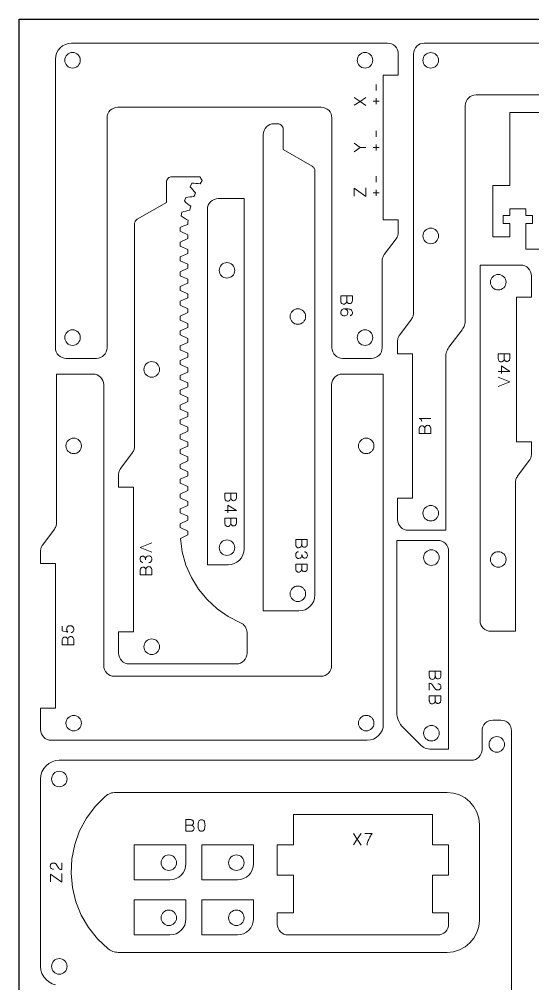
# Model space of a CAD drawing. Header units: centimetres. Extents: x 576.4 to 636.4, y 140.5 to 200.5.
# Drawn here: x 576.39 to 591.58, y 171.95 to 200.47 of the extents above; entities that cross this region are included whole.
import ezdxf

# ---------------------------------------------------------------- set-up
doc = ezdxf.new("R2010")
doc.units = ezdxf.units.CM
doc.layers.add('CORTE', color=1, linetype='Continuous')
doc.layers.add('MARCO', color=2, linetype='Continuous')

msp = doc.modelspace()

# ---------------------------------------------------------------- linework, layer by layer
at = {"layer": 'CORTE', "lineweight": 0}
for points in [[(577.464, 190.754), (577.464, 199.287), (577.473, 199.379), (577.5, 199.468), (577.544, 199.55), (577.603, 199.622), (577.675, 199.681), (577.757, 199.725), (577.846, 199.752), (577.939, 199.761), (587.287, 199.761), (587.349, 199.755), (587.409, 199.737), (587.463, 199.708), (587.511, 199.669), (587.55, 199.621), (587.579, 199.566), (587.598, 199.507), (587.604, 199.445), (587.604, 198.811), (587.161, 198.811), (587.161, 194.537), (587.604, 194.537), (587.604, 194.168), (587.603, 194.142), (587.6, 194.117), (587.595, 194.092), (587.588, 194.068), (587.578, 194.044), (587.568, 194.021), (587.555, 193.999), (587.54, 193.978), (587.192, 193.514), (587.178, 193.492), (587.165, 193.471), (587.154, 193.447), (587.145, 193.424), (587.138, 193.399), (587.133, 193.374), (587.13, 193.349), (587.129, 193.324), (587.129, 190.754), (587.123, 190.693), (587.105, 190.633), (587.076, 190.578), (587.036, 190.53), (586.988, 190.491), (586.933, 190.462), (586.874, 190.444), (586.812, 190.437), (585.959, 190.437), (585.897, 190.444), (585.838, 190.462), (585.783, 190.491), (585.735, 190.53), (585.696, 190.578), (585.667, 190.633), (585.649, 190.693), (585.643, 190.754), (585.641, 197.551), (585.635, 197.613), (585.617, 197.672), (585.587, 197.727), (585.548, 197.775), (585.5, 197.814), (585.446, 197.843), (585.386, 197.861), (585.324, 197.868), (579.309, 197.868), (579.248, 197.861), (579.188, 197.843), (579.134, 197.814), (579.086, 197.775), (579.046, 197.727), (579.017, 197.672), (578.999, 197.613), (578.993, 197.551), (578.993, 190.754), (578.987, 190.692), (578.969, 190.633), (578.94, 190.578), (578.9, 190.53), (578.852, 190.49), (578.797, 190.461), (578.738, 190.444), (578.676, 190.437), (577.78, 190.437), (577.719, 190.444), (577.659, 190.461), (577.604, 190.49), (577.556, 190.53), (577.517, 190.578), (577.488, 190.633), (577.47, 190.692)], [(586.644, 197.922), (586.474, 198.037), (586.304, 197.924), (586.474, 198.037), (586.304, 198.152), (586.474, 198.037), (586.646, 198.152), (586.474, 198.037)], [(587.045, 198.045), (586.956, 198.045), (586.956, 197.956), (586.956, 198.045), (586.867, 198.045), (586.956, 198.045), (586.956, 198.134), (586.956, 198.045)], [(585.141, 195.983), (585.141, 183.444), (585.132, 183.352), (585.105, 183.263), (585.061, 183.181), (585.002, 183.109), (584.93, 183.05), (584.848, 183.006), (584.759, 182.979), (584.666, 182.97), (583.612, 182.97), (583.612, 197.06), (583.618, 197.122), (583.636, 197.182), (583.665, 197.236), (583.705, 197.284), (583.753, 197.324), (583.808, 197.353), (583.867, 197.371), (583.928, 197.377), (584.041, 197.377), (584.072, 197.374), (584.102, 197.365), (584.129, 197.35), (584.153, 197.331), (584.172, 197.307), (584.187, 197.279), (584.196, 197.25), (584.199, 197.219), (584.199, 196.618), (585.062, 196.12), (585.079, 196.108), (585.094, 196.095), (585.108, 196.079), (585.12, 196.062), (585.129, 196.043), (585.136, 196.024), (585.14, 196.004)], [(586.646, 196.675), (586.481, 196.675), (586.304, 196.551), (586.481, 196.675), (586.304, 196.8), (586.481, 196.675)], [(587.045, 196.675), (586.956, 196.675), (586.956, 196.586), (586.956, 196.675), (586.867, 196.675), (586.956, 196.675), (586.956, 196.763), (586.956, 196.675)], [(586.304, 195.471), (586.646, 195.226), (586.646, 195.486), (586.646, 195.226), (586.304, 195.471), (586.304, 195.235)], [(587.045, 195.334), (586.956, 195.334), (586.956, 195.245), (586.956, 195.334), (586.867, 195.334), (586.956, 195.334), (586.956, 195.423), (586.956, 195.334)], [(583.045, 195.165), (583.045, 184.809), (583.036, 184.716), (583.009, 184.627), (582.965, 184.544), (582.906, 184.472), (582.834, 184.414), (582.752, 184.37), (582.663, 184.343), (582.57, 184.333), (581.959, 184.333), (581.959, 194.848), (581.966, 194.911), (581.983, 194.97), (582.012, 195.024), (582.052, 195.072), (582.1, 195.112), (582.155, 195.141), (582.214, 195.159), (582.276, 195.165)], [(590.025, 182.684), (590.025, 193.199), (591.229, 193.199), (591.29, 193.193), (591.35, 193.175), (591.404, 193.145), (591.452, 193.106), (591.491, 193.058), (591.521, 193.003), (591.539, 192.944), (591.545, 192.882), (591.545, 192.249), (591.102, 192.249), (591.102, 187.975), (591.545, 187.975), (591.545, 187.605), (591.544, 187.58), (591.541, 187.554), (591.536, 187.53), (591.529, 187.505), (591.519, 187.481), (591.509, 187.458), (591.496, 187.436), (591.481, 187.415), (591.134, 186.951), (591.119, 186.93), (591.106, 186.908), (591.095, 186.885), (591.086, 186.861), (591.079, 186.836), (591.074, 186.811), (591.071, 186.786), (591.07, 186.761), (591.07, 182.367), (590.342, 182.367), (590.28, 182.373), (590.221, 182.391), (590.166, 182.421), (590.118, 182.46), (590.079, 182.508), (590.05, 182.562), (590.031, 182.622)], [(586.248, 192.152), (586.248, 192.284), (585.905, 192.284), (585.905, 192.138), (585.905, 192.284), (586.248, 192.284)], [(586.082, 192.284), (586.082, 192.153)], [(590.907, 190.443), (590.907, 190.576), (590.565, 190.576), (590.565, 190.43), (590.565, 190.576), (590.907, 190.576)], [(587.163, 189.975), (587.163, 179.619), (587.155, 179.527), (587.127, 179.438), (587.084, 179.356), (587.024, 179.284), (586.952, 179.224), (586.87, 179.181), (586.781, 179.154), (586.689, 179.145), (577.34, 179.145), (577.278, 179.151), (577.219, 179.169), (577.164, 179.198), (577.116, 179.237), (577.077, 179.285), (577.048, 179.34), (577.03, 179.399), (577.024, 179.461), (577.024, 180.095), (577.467, 180.095), (577.467, 184.369), (577.024, 184.369), (577.024, 184.738), (577.025, 184.763), (577.028, 184.789), (577.033, 184.814), (577.04, 184.838), (577.049, 184.862), (577.059, 184.885), (577.072, 184.907), (577.087, 184.928), (577.435, 185.392), (577.45, 185.414), (577.462, 185.435), (577.473, 185.459), (577.482, 185.482), (577.489, 185.507), (577.494, 185.532), (577.497, 185.557), (577.498, 185.582), (577.498, 189.976), (578.574, 189.976), (578.636, 189.97), (578.696, 189.952), (578.75, 189.923), (578.798, 189.884), (578.838, 189.836), (578.867, 189.781), (578.885, 189.721), (578.891, 189.66), (578.891, 181.355), (578.897, 181.293), (578.915, 181.234), (578.945, 181.179), (578.984, 181.131), (579.032, 181.092), (579.087, 181.062), (579.146, 181.044), (579.208, 181.038), (585.318, 181.038), (585.38, 181.044), (585.439, 181.062), (585.494, 181.092), (585.542, 181.131), (585.581, 181.179), (585.61, 181.234), (585.628, 181.293), (585.634, 181.355), (585.634, 189.66), (585.64, 189.721), (585.658, 189.781), (585.688, 189.836), (585.727, 189.884), (585.775, 189.923), (585.83, 189.952), (585.889, 189.97), (585.951, 189.976)], [(590.565, 190.055), (590.907, 190.055), (590.656, 190.216), (590.656, 189.994), (590.656, 190.216), (590.907, 190.055)], [(590.907, 189.745), (590.565, 189.609), (590.907, 189.745), (590.565, 189.881)], [(588.566, 188.658), (588.223, 188.658)], [(588.223, 188.35), (588.223, 188.218), (588.566, 188.218), (588.566, 188.364), (588.566, 188.218), (588.223, 188.218)], [(588.39, 188.218), (588.39, 188.349)], [(582.818, 186.324), (582.818, 186.457), (582.476, 186.457), (582.476, 186.311), (582.476, 186.457), (582.818, 186.457)], [(582.652, 186.457), (582.652, 186.325)], [(582.818, 185.936), (582.567, 186.097), (582.567, 185.875), (582.567, 186.097), (582.818, 185.936), (582.476, 185.936)], [(582.818, 185.578), (582.818, 185.711), (582.476, 185.711), (582.476, 185.565), (582.476, 185.711), (582.818, 185.711)], [(582.652, 185.711), (582.652, 185.579)], [(579.97, 184.846), (580.313, 184.982), (579.97, 184.846), (580.313, 184.71)], [(584.915, 184.949), (584.915, 185.081), (584.572, 185.081), (584.572, 184.936), (584.572, 185.081), (584.915, 185.081)], [(584.749, 185.081), (584.749, 184.95)], [(589.093, 184.738), (589.093, 178.88), (588.586, 178.88), (588.54, 178.882), (588.494, 178.888), (588.449, 178.9), (588.404, 178.916), (588.363, 178.936), (588.322, 178.959), (588.285, 178.987), (588.25, 179.019), (587.749, 179.52), (587.707, 179.566), (587.671, 179.616), (587.638, 179.669), (587.612, 179.725), (587.591, 179.784), (587.576, 179.844), (587.567, 179.905), (587.564, 179.967), (587.564, 185.055), (588.776, 185.055), (588.838, 185.049), (588.898, 185.031), (588.952, 185.002), (589, 184.962), (589.039, 184.914), (589.068, 184.859), (589.087, 184.8)], [(584.915, 184.226), (584.915, 184.358), (584.572, 184.358), (584.572, 184.212), (584.572, 184.358), (584.915, 184.358)], [(584.749, 184.358), (584.749, 184.227)], [(579.97, 184.171), (579.97, 184.038), (580.313, 184.038), (580.313, 184.184), (580.313, 184.038), (579.97, 184.038)], [(580.137, 184.038), (580.137, 184.17)], [(577.663, 182.523), (577.663, 182.38), (577.833, 182.342), (577.663, 182.38)], [(577.663, 182.103), (577.663, 181.971), (578.005, 181.971), (578.005, 182.117), (578.005, 181.971), (577.663, 181.971)], [(577.829, 181.971), (577.829, 182.102)], [(588.866, 181.056), (588.866, 181.188), (588.524, 181.188), (588.524, 181.042), (588.524, 181.188), (588.866, 181.188)], [(588.7, 181.188), (588.7, 181.057)], [(588.642, 180.749), (588.696, 180.668)], [(588.866, 180.329), (588.866, 180.462), (588.524, 180.462), (588.524, 180.316), (588.524, 180.462), (588.866, 180.462)], [(588.7, 180.462), (588.7, 180.33)], [(590.005, 173.823), (589.987, 173.638), (589.933, 173.459), (589.845, 173.295), (589.727, 173.151), (589.583, 173.033), (589.419, 172.946), (589.24, 172.891), (589.056, 172.873), (579.318, 172.873), (579.278, 172.875), (579.238, 172.88), (579.198, 172.889), (579.16, 172.9), (579.122, 172.915), (579.087, 172.933), (579.052, 172.954), (579.02, 172.978), (578.707, 173.27), (578.44, 173.604), (578.224, 173.974), (578.065, 174.371), (577.964, 174.787), (577.925, 175.213), (577.949, 175.641), (578.034, 176.06), (578.179, 176.463), (578.381, 176.84), (578.636, 177.184), (578.938, 177.487), (578.971, 177.513), (579.006, 177.537), (579.044, 177.556), (579.083, 177.573), (579.124, 177.587), (579.165, 177.595), (579.207, 177.601), (579.249, 177.603), (589.056, 177.603), (589.24, 177.585), (589.419, 177.531), (589.583, 177.443), (589.727, 177.325), (589.845, 177.181), (589.933, 177.017), (589.987, 176.839), (590.005, 176.653)], [(584.027, 175.151), (584.027, 176.056), (584.502, 176.056), (584.502, 176.951), (588.618, 176.951), (588.618, 176.056), (589.093, 176.056), (589.093, 175.151), (588.618, 175.151), (588.618, 174.041), (589.093, 174.041), (589.093, 173.705), (589.087, 173.644), (589.069, 173.584), (589.04, 173.53), (589, 173.482), (588.952, 173.442), (588.898, 173.413), (588.838, 173.395), (588.776, 173.389), (584.344, 173.389), (584.282, 173.395), (584.223, 173.413), (584.168, 173.442), (584.12, 173.482), (584.081, 173.53), (584.052, 173.584), (584.033, 173.644), (584.027, 173.705), (584.027, 174.041), (584.502, 174.041), (584.502, 175.151)], [(581.455, 176.798), (581.323, 176.798), (581.323, 176.455), (581.468, 176.455), (581.323, 176.455), (581.323, 176.798)], [(586.392, 176.219), (586.507, 176.047), (586.392, 176.219), (586.507, 176.389), (586.392, 176.219), (586.279, 176.389), (586.392, 176.219), (586.278, 176.049)], [(581.325, 176.056), (581.325, 175.493), (581.316, 175.4), (581.29, 175.311), (581.246, 175.228), (581.186, 175.156), (581.114, 175.098), (581.032, 175.054), (580.943, 175.027), (580.851, 175.017), (579.796, 175.017), (579.796, 176.056)], [(583.323, 176.056), (583.323, 175.492), (583.315, 175.399), (583.288, 175.311), (583.244, 175.228), (583.184, 175.156), (583.112, 175.097), (583.03, 175.053), (582.941, 175.026), (582.849, 175.017), (581.794, 175.017), (581.794, 176.056)], [(577.538, 175.398), (577.484, 175.479)], [(577.314, 175.189), (577.656, 174.944), (577.656, 175.204), (577.656, 174.944), (577.314, 175.189), (577.314, 174.954)], [(581.325, 174.427), (581.325, 173.864), (581.316, 173.771), (581.29, 173.682), (581.246, 173.6), (581.186, 173.528), (581.114, 173.469), (581.032, 173.425), (580.943, 173.398), (580.851, 173.389), (579.796, 173.389), (579.796, 174.427)], [(583.323, 174.427), (583.323, 173.864), (583.315, 173.771), (583.288, 173.682), (583.244, 173.6), (583.184, 173.528), (583.112, 173.469), (583.03, 173.425), (582.941, 173.398), (582.849, 173.389), (581.794, 173.389), (581.794, 174.427)]]:
    msp.add_lwpolyline(points, close=True, dxfattribs=at)
for points in [[(595.879, 198.232), (589.905, 198.232), (589.843, 198.226), (589.784, 198.208), (589.729, 198.179), (589.681, 198.139), (589.641, 198.091), (589.612, 198.037), (589.595, 197.977), (589.588, 197.916), (589.588, 191.571), (589.587, 191.533), (589.582, 191.495), (589.574, 191.457), (589.564, 191.421), (589.55, 191.385), (589.534, 191.35), (589.515, 191.318), (589.493, 191.286), (589.104, 190.767), (589.082, 190.736), (589.063, 190.703), (589.047, 190.668), (589.033, 190.632), (589.023, 190.595), (589.015, 190.558), (589.01, 190.52), (589.009, 190.482), (589.009, 185.354), (587.901, 185.354), (587.839, 185.36), (587.779, 185.378), (587.725, 185.407), (587.677, 185.446), (587.638, 185.494), (587.609, 185.549), (587.59, 185.609), (587.584, 185.67), (587.584, 186.304), (588.027, 186.304), (588.027, 190.578), (587.584, 190.578), (587.584, 190.947), (587.585, 190.973), (587.588, 190.998), (587.594, 191.023), (587.6, 191.047), (587.61, 191.071), (587.62, 191.094), (587.633, 191.117), (587.648, 191.137), (587.996, 191.602), (588.01, 191.623), (588.023, 191.645), (588.034, 191.668), (588.043, 191.692), (588.05, 191.716), (588.055, 191.741), (588.058, 191.766), (588.059, 191.792), (588.059, 199.445), (588.065, 199.506), (588.083, 199.566), (588.112, 199.621), (588.152, 199.669), (588.2, 199.708), (588.255, 199.737), (588.314, 199.755), (588.376, 199.761), (597.408, 199.761)], [(586.956, 198.361), (586.956, 198.539), (586.956, 198.45)], [(592.346, 193.671), (591.379, 193.671), (591.379, 194.426), (591.577, 194.426), (591.577, 194.663), (591.379, 194.663), (591.379, 194.858), (590.904, 194.858), (590.904, 194.663), (590.706, 194.663), (590.706, 194.426), (590.904, 194.426), (590.904, 194.038), (590.405, 194.038), (590.405, 195.547), (590.904, 195.547), (590.904, 197.707), (594.996, 197.707)], [(586.956, 196.991), (586.956, 197.168), (586.956, 197.08)], [(586.956, 195.65), (586.956, 195.828), (586.956, 195.739)], [(590.741, 190.444), (590.741, 190.576), (590.741, 190.444)], [(588.524, 180.829), (588.524, 180.625), (588.524, 180.829)], [(590.955, 171.033), (590.955, 179.424), (590.949, 179.485), (590.931, 179.545), (590.902, 179.6), (590.862, 179.648), (590.814, 179.687), (590.76, 179.716), (590.7, 179.734), (590.638, 179.741), (590.401, 179.741), (590.339, 179.734), (590.28, 179.716), (590.225, 179.687), (590.177, 179.648), (590.138, 179.6), (590.108, 179.545), (590.091, 179.485), (590.084, 179.424), (590.084, 178.87), (590.078, 178.808), (590.06, 178.749), (590.031, 178.694), (589.992, 178.646), (589.944, 178.606), (589.889, 178.577), (589.83, 178.559), (589.768, 178.553), (577.578, 178.553), (577.47, 178.543), (577.366, 178.511), (577.27, 178.459), (577.186, 178.391), (577.117, 178.307), (577.066, 178.211), (577.034, 178.107), (577.024, 177.999), (577.024, 172.458), (577.034, 172.35), (577.066, 172.246), (577.117, 172.15), (577.186, 172.066), (577.27, 171.997), (577.366, 171.946), (577.47, 171.915)], [(581.454, 176.632), (581.323, 176.632), (581.454, 176.632)], [(586.833, 176.389), (586.62, 176.389), (586.833, 176.389)], [(577.656, 175.319), (577.656, 175.523), (577.656, 175.319)]]:
    msp.add_lwpolyline(points, dxfattribs=at)
for points in [[(581.382, 194.403, 0.046852), (581.156, 194.309), (581.158, 194.198), (581.376, 194.096), (581.376, 193.981), (581.158, 193.878), (581.158, 193.759), (581.376, 193.661), (581.376, 193.542), (581.158, 193.439), (581.158, 193.324), (581.376, 193.222), (581.376, 193.103), (581.158, 193.001), (581.158, 192.885), (581.376, 192.783), (581.376, 192.665), (581.158, 192.563), (581.158, 192.447), (581.376, 192.345), (581.376, 192.226), (581.158, 192.127), (581.158, 192.008), (581.376, 191.906), (581.376, 191.791), (581.158, 191.689), (581.158, 191.57), (581.376, 191.467), (581.376, 191.352), (581.158, 191.25), (581.158, 191.131), (581.376, 191.028), (581.376, 190.913), (581.158, 190.811), (581.158, 190.692), (581.376, 190.593), (581.376, 190.474), (581.158, 190.372), (581.158, 190.257), (581.376, 190.155), (581.376, 190.036), (581.158, 189.934), (581.158, 189.818), (581.376, 189.716), (581.376, 189.597), (581.158, 189.495), (581.158, 189.38), (581.376, 189.278), (581.376, 189.159), (581.158, 189.06), (581.158, 188.941), (581.376, 188.839), (581.376, 188.723), (581.158, 188.621), (581.158, 188.502), (581.376, 188.4), (581.376, 188.285), (581.158, 188.182), (581.158, 188.063), (581.376, 187.961), (581.376, 187.846), (581.158, 187.744), (581.158, 187.625), (581.376, 187.526), (581.376, 187.407), (581.158, 187.305), (581.158, 187.189), (581.376, 187.087), (581.376, 186.969), (581.158, 186.867), (581.158, 186.751), (581.376, 186.649), (581.376, 186.53), (581.158, 186.428), (581.158, 186.313), (581.376, 186.207), (581.376, 186.091), (581.158, 185.989), (581.158, 185.874), (581.376, 185.771), (581.376, 185.656), (581.158, 185.55), (581.158, 185.435), (581.376, 185.333), (581.376, 185.217), (581.164, 185.115), (581.217, 184.716), (581.326, 184.328), (581.486, 183.96), (581.696, 183.616), (581.951, 183.306), (582.247, 183.033), (582.578, 182.804), (582.937, 182.622), (582.978, 182.601), (583.016, 182.575), (583.049, 182.542), (583.078, 182.506), (583.101, 182.465), (583.117, 182.422), (583.127, 182.377), (583.131, 182.331), (583.131, 181.721), (583.125, 181.659), (583.106, 181.6), (583.077, 181.545), (583.038, 181.497), (582.99, 181.458), (582.935, 181.429), (582.876, 181.41), (582.814, 181.405), (579.648, 181.405), (579.586, 181.41), (579.526, 181.429), (579.472, 181.458), (579.424, 181.497), (579.385, 181.545), (579.355, 181.6), (579.337, 181.659), (579.331, 181.721), (579.331, 182.354), (579.774, 182.354), (579.774, 186.629), (579.331, 186.629), (579.331, 186.998), (579.332, 187.024), (579.335, 187.049), (579.34, 187.074), (579.347, 187.098), (579.357, 187.122), (579.367, 187.145), (579.38, 187.167), (579.395, 187.188), (579.743, 187.652), (579.757, 187.674), (579.77, 187.695), (579.781, 187.718), (579.79, 187.742), (579.797, 187.767), (579.802, 187.791), (579.805, 187.817), (579.806, 187.842), (579.806, 194.417), (579.807, 194.438), (579.811, 194.459), (579.818, 194.478), (579.827, 194.497), (579.839, 194.514), (579.853, 194.53), (579.868, 194.543), (579.886, 194.555), (580.748, 195.053), (580.748, 195.654), (580.751, 195.685), (580.76, 195.714), (580.775, 195.741), (580.794, 195.766), (580.818, 195.785), (580.846, 195.8), (580.876, 195.809), (580.906, 195.812), (581.734, 195.812, 0.03739), (581.809, 195.703), (581.774, 195.652), (581.742, 195.597, 0.0672), (581.501, 195.616), (581.452, 195.517)], [(581.606, 195.332), (581.583, 195.276), (581.561, 195.222, 0.048886), (581.32, 195.201), (581.283, 195.094)], [(581.468, 194.937), (581.452, 194.879), (581.439, 194.818, 0.049516), (581.203, 194.763), (581.185, 194.652, 0.051362), (581.391, 194.522), (581.385, 194.462), (581.382, 194.403)], [(586.051, 191.895, -0.209776), (586.104, 191.842, -0.094782), (586.112, 191.802, -0.071135), (586.106, 191.761, -0.109539), (586.089, 191.728, 0.109539), (586.106, 191.761, 0.071135), (586.112, 191.802, 0.094782), (586.104, 191.842, 0.103675), (586.083, 191.874, 0.103174), (586.051, 191.895)]]:
    msp.add_lwpolyline(points, format="xyb", dxfattribs=at)
for points in [[(585.905, 192.138, 0.0833), (585.911, 192.101, 0.098853), (585.928, 192.07, 0.106097), (585.955, 192.049, -0.106097), (585.928, 192.07, -0.098853), (585.911, 192.101, -0.0833)], [(586.029, 192.05, 0.105581), (586.057, 192.073, -0.105581)], [(586.075, 192.108, 0.076842), (586.082, 192.153, -0.076842)], [(586.108, 192.079, 0.110748), (586.134, 192.063, 0.095385), (586.164, 192.058, 0.075782), (586.195, 192.064, 0.106881), (586.221, 192.082, -0.106881), (586.195, 192.064, -0.075782), (586.164, 192.058, -0.095385), (586.134, 192.063, -0.110748)], [(585.911, 191.761, -0.069071), (585.905, 191.802, -0.096918), (585.913, 191.841, -0.105144), (585.934, 191.873, -0.096311), (585.966, 191.894, 0.096311), (585.934, 191.873, 0.105144), (585.913, 191.841, 0.096918), (585.905, 191.802, 0.069071), (585.911, 191.761, 0.106531), (585.928, 191.728, -0.106531)], [(586.008, 191.902, 0.003956), (586.048, 191.904, -0.024878), (586.098, 191.904, -0.038443), (586.152, 191.898, -0.08185), (586.2, 191.88, -0.123592), (586.235, 191.846, 0.123592), (586.2, 191.88, 0.08185), (586.152, 191.898, 0.038443), (586.098, 191.904, 0.024878), (586.048, 191.904, -0.003956)], [(590.565, 190.43, 0.083176), (590.571, 190.392, 0.096638), (590.588, 190.361, 0.106194), (590.615, 190.341, -0.106194), (590.588, 190.361, -0.096638), (590.571, 190.392, -0.083176)], [(590.688, 190.342, 0.104858), (590.716, 190.365, -0.104858)], [(590.767, 190.37, 0.108927), (590.793, 190.354, 0.093661), (590.824, 190.349, 0.077054), (590.854, 190.356, 0.107986), (590.881, 190.373, -0.107986), (590.854, 190.356, -0.077054), (590.824, 190.349, -0.093661), (590.793, 190.354, -0.108927)], [(588.294, 188.6, 0.083801), (588.282, 188.627, -0.083801)], [(588.364, 188.423, 0.110748), (588.337, 188.44, 0.095385), (588.307, 188.444, 0.075782), (588.276, 188.438, 0.106881), (588.25, 188.42, -0.106881), (588.276, 188.438, -0.075782), (588.307, 188.444, -0.095385), (588.337, 188.44, -0.110748)], [(588.443, 188.452, 0.105581), (588.414, 188.429, -0.105581)], [(588.566, 188.364, 0.083127), (588.56, 188.402, 0.097225), (588.543, 188.432, 0.107171), (588.516, 188.453, -0.107171), (588.543, 188.432, -0.097225), (588.56, 188.402, -0.083127)], [(582.476, 186.311, 0.083474), (582.482, 186.273, 0.098115), (582.499, 186.243, 0.106194), (582.526, 186.222, -0.106194), (582.499, 186.243, -0.098115), (582.482, 186.273, -0.083474)], [(582.599, 186.223, 0.10648), (582.627, 186.246, -0.10648)], [(582.678, 186.252, 0.110626), (582.704, 186.235, 0.092694), (582.735, 186.23, 0.075747), (582.765, 186.237, 0.106881), (582.792, 186.254, -0.106881), (582.765, 186.237, -0.075747), (582.735, 186.23, -0.092694), (582.704, 186.235, -0.110626)], [(582.482, 185.527, 0.098115), (582.499, 185.496, 0.106194), (582.526, 185.476, -0.106194), (582.499, 185.496, -0.098115)], [(582.599, 185.477, 0.105473), (582.627, 185.5, -0.105473)], [(582.678, 185.506, 0.110626), (582.704, 185.489, 0.092694), (582.735, 185.484, 0.075747), (582.765, 185.491, 0.106881), (582.792, 185.508, -0.106881), (582.765, 185.491, -0.075747), (582.735, 185.484, -0.092694), (582.704, 185.489, -0.110626)], [(584.572, 184.936, 0.083474), (584.578, 184.898, 0.097074), (584.595, 184.867, 0.106194), (584.622, 184.846, -0.106194), (584.595, 184.867, -0.097074), (584.578, 184.898, -0.083474)], [(584.696, 184.848, 0.10648), (584.724, 184.87, -0.10648)], [(584.774, 184.876, 0.109488), (584.801, 184.86, 0.092694), (584.831, 184.855, 0.075747), (584.862, 184.861, 0.106881), (584.888, 184.879, -0.106881), (584.862, 184.861, -0.075747), (584.831, 184.855, -0.092694), (584.801, 184.86, -0.109488)], [(580.106, 184.564, 0.126857), (580.081, 184.582, 0.089284), (580.05, 184.587, 0.078814), (580.018, 184.583, 0.108794), (579.992, 184.568, -0.108794), (580.018, 184.583, -0.078814), (580.05, 184.587, -0.089284), (580.081, 184.582, -0.126857)], [(580.292, 184.57, 0.124004), (580.265, 184.591, -0.124004)], [(580.313, 184.496, 0.06445), (580.308, 184.537, -0.06445)], [(584.572, 184.624, 0.06445), (584.577, 184.582, -0.06445)], [(584.658, 184.722, 0.099705), (584.623, 184.715, 0.115262), (584.596, 184.696, -0.115262), (584.623, 184.715, -0.099705)], [(584.779, 184.556, 0.127176), (584.804, 184.538, -0.127176)], [(584.891, 184.692, 0.10831), (584.864, 184.709, 0.092869), (584.831, 184.715, -0.092869), (584.864, 184.709, -0.10831)], [(584.835, 184.532, 0.077482), (584.867, 184.537, 0.107155), (584.893, 184.552, -0.107155), (584.867, 184.537, -0.077482)], [(579.994, 184.428, 0.107227), (580.022, 184.41, 0.091652), (580.054, 184.405, -0.091652), (580.022, 184.41, -0.107227)], [(580.111, 184.244, 0.10835), (580.084, 184.26, 0.092716), (580.054, 184.265, 0.075782), (580.023, 184.258, 0.106881), (579.997, 184.241, -0.106881), (580.023, 184.258, -0.075782), (580.054, 184.265, -0.092716), (580.084, 184.26, -0.10835)], [(580.19, 184.272, 0.104682), (580.161, 184.249, -0.104682)], [(580.227, 184.398, 0.099705), (580.262, 184.405, -0.099705)], [(580.262, 184.405, 0.115373), (580.289, 184.424, -0.115373)], [(580.313, 184.184, 0.083176), (580.307, 184.222, 0.09677), (580.29, 184.253, 0.105122), (580.263, 184.273, -0.105122), (580.29, 184.253, -0.09677), (580.307, 184.222, -0.083176)], [(584.572, 184.212, 0.083474), (584.578, 184.174, 0.097074), (584.595, 184.144, 0.106194), (584.622, 184.123, -0.106194), (584.595, 184.144, -0.097074), (584.578, 184.174, -0.083474)], [(584.696, 184.124, 0.10648), (584.724, 184.147, -0.10648)], [(584.774, 184.153, 0.110626), (584.801, 184.136, 0.092694), (584.831, 184.132, 0.075747), (584.862, 184.138, 0.106881), (584.888, 184.156, -0.106881), (584.862, 184.138, -0.075747), (584.831, 184.132, -0.092694), (584.801, 184.136, -0.110626)], [(577.802, 182.469, -0.09584), (577.82, 182.501, -0.103636), (577.851, 182.525, 0.103636), (577.82, 182.501, 0.09584), (577.802, 182.469, 0.081222), (577.796, 182.433, -0.081222)], [(577.817, 182.361, -0.058436), (577.806, 182.38, 0.058436), (577.817, 182.361, 0.01474), (577.833, 182.342, -0.01474)], [(577.936, 182.526, -0.057044), (577.961, 182.515, -0.079706), (577.984, 182.497, -0.0934), (578, 182.47, 0.0934), (577.984, 182.497, 0.079706), (577.961, 182.515, 0.057044), (577.936, 182.526, 0.040265), (577.913, 182.532, -0.040265)], [(577.929, 182.33, 0.033532), (577.953, 182.337, -0.033532)], [(577.803, 182.176, 0.109488), (577.777, 182.193, 0.092716), (577.746, 182.197, 0.075782), (577.716, 182.191, 0.106881), (577.689, 182.173, -0.106881), (577.716, 182.191, -0.075782), (577.746, 182.197, -0.092716), (577.777, 182.193, -0.109488)], [(577.882, 182.205, 0.103959), (577.854, 182.182, -0.103959)], [(578.005, 182.117, 0.083176), (577.999, 182.155, 0.098853), (577.982, 182.185, 0.105122), (577.955, 182.206, -0.105122), (577.982, 182.185, -0.098853), (577.999, 182.155, -0.083176)], [(588.524, 181.042, 0.082829), (588.53, 181.004, 0.096183), (588.547, 180.974, 0.105217), (588.574, 180.953, -0.105217), (588.547, 180.974, -0.096183), (588.53, 181.004, -0.082829)], [(588.647, 180.954, 0.105581), (588.676, 180.977, -0.105581)], [(588.726, 180.983, 0.108468), (588.753, 180.966, 0.092694), (588.783, 180.962, 0.075782), (588.813, 180.968, 0.106881), (588.84, 180.986, -0.106881), (588.813, 180.968, -0.075782), (588.783, 180.962, -0.092694), (588.753, 180.966, -0.108468)], [(588.599, 180.804, -0.067005), (588.622, 180.779, -0.009335), (588.642, 180.749, 0.009335), (588.622, 180.779, 0.067005), (588.599, 180.804, 0.079498), (588.568, 180.821, -0.079498)], [(588.715, 180.649, 0.075192), (588.737, 180.639, 0.057831), (588.761, 180.635, 0.010364), (588.785, 180.635, -0.010364), (588.761, 180.635, -0.057831), (588.737, 180.639, -0.075192)], [(588.838, 180.794, 0.099206), (588.807, 180.811, 0.067674), (588.772, 180.815, -0.067674), (588.807, 180.811, -0.099206)], [(588.811, 180.639, 0.095191), (588.839, 180.654, -0.095191)], [(588.524, 180.316, 0.083474), (588.53, 180.278, 0.096034), (588.547, 180.247, 0.106194), (588.574, 180.227, -0.106194), (588.547, 180.247, -0.096034), (588.53, 180.278, -0.083474)], [(588.726, 180.257, 0.110626), (588.753, 180.24, 0.092694), (588.783, 180.235, 0.075747), (588.813, 180.242, 0.106881), (588.84, 180.259, -0.106881), (588.813, 180.242, -0.075747), (588.783, 180.235, -0.092694), (588.753, 180.24, -0.110626)], [(588.647, 180.228, 0.105473), (588.676, 180.251, -0.105473)], [(581.528, 176.657, 0.110361), (581.544, 176.684, 0.092694), (581.549, 176.714, 0.075616), (581.543, 176.745, 0.106397), (581.525, 176.771, -0.106397), (581.543, 176.745, -0.075616), (581.549, 176.714, -0.092694), (581.544, 176.684, -0.110361)], [(581.557, 176.579, 0.103129), (581.534, 176.607, -0.103129)], [(581.687, 176.693, 0.036025), (581.682, 176.626, 0.03607), (581.687, 176.56, -0.03607), (581.682, 176.626, -0.036025)], [(581.734, 176.784, 0.135235), (581.703, 176.747, -0.135235)], [(581.885, 176.56, 0.03607), (581.889, 176.626, 0.036025), (581.885, 176.693, -0.036025), (581.889, 176.626, -0.03607)], [(581.468, 176.455, 0.083176), (581.506, 176.461, 0.096687), (581.537, 176.478, 0.105445), (581.558, 176.505, -0.105445), (581.537, 176.478, -0.096687), (581.506, 176.461, -0.083176)], [(581.703, 176.505, 0.132601), (581.734, 176.469, -0.132601)], [(586.707, 176.149, -0.016635), (586.733, 176.211, -0.015265), (586.764, 176.275, -0.014304), (586.798, 176.336, -0.017669), (586.833, 176.389, 0.017669), (586.798, 176.336, 0.014304), (586.764, 176.275, 0.015265), (586.733, 176.211, 0.016635), (586.707, 176.149, 0.028943), (586.689, 176.093, -0.028943)], [(577.369, 175.508, 0.095398), (577.341, 175.494, -0.095398)], [(577.465, 175.499, 0.076597), (577.443, 175.509, 0.054362), (577.419, 175.512, 0.010338), (577.395, 175.513, -0.010338), (577.419, 175.512, -0.054362), (577.443, 175.509, -0.076597)], [(577.342, 175.353, 0.100321), (577.373, 175.337, 0.069948), (577.409, 175.332, -0.069948), (577.373, 175.337, -0.100321)], [(577.558, 175.369, -0.009335), (577.538, 175.398, 0.009335), (577.558, 175.369, 0.065404), (577.581, 175.344, -0.065404)]]:
    msp.add_lwpolyline(points, format="xyb", close=True, dxfattribs=at)
for centre, radius in [((577.97, 199.255), 0.23), ((586.622, 199.255), 0.23), ((588.566, 199.253), 0.23), ((588.566, 194.061), 0.23), ((582.538, 193.041), 0.229), ((590.563, 192.692), 0.23), ((584.635, 191.677), 0.23), ((577.97, 191.054), 0.23), ((586.622, 191.054), 0.23), ((580.313, 190.112), 0.23), ((578.005, 187.851), 0.229), ((586.657, 187.852), 0.23), ((588.566, 185.86), 0.23), ((582.538, 184.84), 0.229), ((588.586, 184.547), 0.23), ((590.563, 184.492), 0.23), ((584.635, 183.476), 0.23), ((580.313, 181.911), 0.23), ((578.005, 179.651), 0.229), ((586.657, 179.651), 0.23), ((588.586, 179.354), 0.23), ((590.52, 179.023), 0.23), ((577.578, 177.999), 0.229), ((580.819, 175.524), 0.229), ((582.817, 175.524), 0.229), ((580.819, 173.895), 0.229), ((582.817, 173.895), 0.229), ((577.578, 172.458), 0.23)]:
    msp.add_circle(centre, radius, dxfattribs=at)
for points in [[(581.452, 195.517), (581.497, 195.451), (581.55, 195.39), (581.606, 195.332)], [(581.283, 195.094), (581.339, 195.035), (581.401, 194.981), (581.468, 194.937)], [(585.955, 192.049), (585.966, 192.044), (585.978, 192.042), (585.992, 192.042)], [(585.992, 192.042), (585.978, 192.042), (585.966, 192.044), (585.955, 192.049)], [(585.992, 192.042), (586.005, 192.042), (586.018, 192.045), (586.029, 192.05)], [(586.029, 192.05), (586.018, 192.045), (586.005, 192.042), (585.992, 192.042)], [(586.057, 192.073), (586.065, 192.083), (586.071, 192.094), (586.075, 192.108)], [(586.075, 192.108), (586.071, 192.094), (586.065, 192.083), (586.057, 192.073)], [(586.082, 192.153), (586.082, 192.136), (586.084, 192.121), (586.089, 192.109)], [(586.089, 192.109), (586.084, 192.121), (586.082, 192.136), (586.082, 192.153)], [(586.089, 192.109), (586.093, 192.097), (586.1, 192.087), (586.108, 192.079)], [(586.108, 192.079), (586.1, 192.087), (586.093, 192.097), (586.089, 192.109)], [(586.221, 192.082), (586.229, 192.09), (586.236, 192.099), (586.24, 192.111)], [(586.24, 192.111), (586.236, 192.099), (586.229, 192.09), (586.221, 192.082)], [(586.24, 192.111), (586.245, 192.122), (586.248, 192.136), (586.248, 192.152)], [(586.248, 192.152), (586.248, 192.136), (586.245, 192.122), (586.24, 192.111)], [(585.96, 191.706), (585.947, 191.711), (585.937, 191.719), (585.928, 191.728)], [(585.928, 191.728), (585.937, 191.719), (585.947, 191.711), (585.96, 191.706)], [(586.008, 191.697), (585.989, 191.697), (585.973, 191.7), (585.96, 191.706)], [(585.96, 191.706), (585.973, 191.7), (585.989, 191.697), (586.008, 191.697)], [(585.966, 191.894), (585.979, 191.899), (585.993, 191.902), (586.008, 191.902)], [(586.008, 191.902), (585.993, 191.902), (585.979, 191.899), (585.966, 191.894)], [(586.008, 191.902), (586.024, 191.902), (586.038, 191.9), (586.051, 191.895)], [(586.051, 191.895), (586.038, 191.9), (586.024, 191.902), (586.008, 191.902)], [(586.057, 191.706), (586.044, 191.7), (586.027, 191.697), (586.008, 191.697)], [(586.008, 191.697), (586.027, 191.697), (586.044, 191.7), (586.057, 191.706)], [(586.089, 191.728), (586.08, 191.719), (586.07, 191.711), (586.057, 191.706)], [(586.057, 191.706), (586.07, 191.711), (586.08, 191.719), (586.089, 191.728)], [(586.206, 191.708), (586.198, 191.705), (586.192, 191.703), (586.186, 191.702)], [(586.186, 191.702), (586.192, 191.703), (586.198, 191.705), (586.206, 191.708)], [(586.226, 191.721), (586.22, 191.715), (586.213, 191.71), (586.206, 191.708)], [(586.206, 191.708), (586.213, 191.71), (586.22, 191.715), (586.226, 191.721)], [(586.242, 191.748), (586.238, 191.737), (586.232, 191.728), (586.226, 191.721)], [(586.226, 191.721), (586.232, 191.728), (586.238, 191.737), (586.242, 191.748)], [(586.235, 191.846), (586.244, 191.832), (586.249, 191.814), (586.249, 191.792)], [(586.249, 191.792), (586.249, 191.814), (586.244, 191.832), (586.235, 191.846)], [(586.249, 191.792), (586.249, 191.774), (586.247, 191.759), (586.242, 191.748)], [(586.242, 191.748), (586.247, 191.759), (586.249, 191.774), (586.249, 191.792)], [(590.615, 190.341), (590.625, 190.336), (590.638, 190.333), (590.651, 190.333)], [(590.651, 190.333), (590.638, 190.333), (590.625, 190.336), (590.615, 190.341)], [(590.651, 190.333), (590.665, 190.333), (590.677, 190.336), (590.688, 190.342)], [(590.688, 190.342), (590.677, 190.336), (590.665, 190.333), (590.651, 190.333)], [(590.716, 190.365), (590.724, 190.374), (590.73, 190.386), (590.734, 190.399)], [(590.734, 190.399), (590.73, 190.386), (590.724, 190.374), (590.716, 190.365)], [(590.734, 190.399), (590.739, 190.413), (590.741, 190.428), (590.741, 190.444)], [(590.741, 190.444), (590.741, 190.428), (590.739, 190.413), (590.734, 190.399)], [(590.741, 190.444), (590.741, 190.427), (590.743, 190.412), (590.748, 190.4)], [(590.748, 190.4), (590.743, 190.412), (590.741, 190.427), (590.741, 190.444)], [(590.748, 190.4), (590.753, 190.388), (590.759, 190.378), (590.767, 190.37)], [(590.767, 190.37), (590.759, 190.378), (590.753, 190.388), (590.748, 190.4)], [(590.881, 190.373), (590.889, 190.381), (590.895, 190.391), (590.9, 190.402)], [(590.9, 190.402), (590.895, 190.391), (590.889, 190.381), (590.881, 190.373)], [(590.9, 190.402), (590.905, 190.414), (590.907, 190.427), (590.907, 190.443)], [(590.907, 190.443), (590.907, 190.427), (590.905, 190.414), (590.9, 190.402)], [(588.223, 188.658), (588.238, 188.658), (588.25, 188.655), (588.259, 188.649)], [(588.259, 188.649), (588.25, 188.655), (588.238, 188.658), (588.223, 188.658)], [(588.259, 188.649), (588.269, 188.643), (588.276, 188.635), (588.282, 188.627)], [(588.282, 188.627), (588.276, 188.635), (588.269, 188.643), (588.259, 188.649)], [(588.294, 188.6), (588.296, 188.591), (588.297, 188.583), (588.298, 188.577)], [(588.298, 188.577), (588.297, 188.583), (588.296, 188.591), (588.294, 188.6)], [(588.231, 188.391), (588.226, 188.38), (588.223, 188.366), (588.223, 188.35)], [(588.223, 188.35), (588.223, 188.366), (588.226, 188.38), (588.231, 188.391)], [(588.25, 188.42), (588.242, 188.413), (588.236, 188.403), (588.231, 188.391)], [(588.231, 188.391), (588.236, 188.403), (588.242, 188.413), (588.25, 188.42)], [(588.383, 188.393), (588.378, 188.405), (588.372, 188.415), (588.364, 188.423)], [(588.364, 188.423), (588.372, 188.415), (588.378, 188.405), (588.383, 188.393)], [(588.39, 188.349), (588.39, 188.366), (588.387, 188.381), (588.383, 188.393)], [(588.383, 188.393), (588.387, 188.381), (588.39, 188.366), (588.39, 188.349)], [(588.396, 188.394), (588.392, 188.38), (588.39, 188.365), (588.39, 188.349)], [(588.39, 188.349), (588.39, 188.365), (588.392, 188.38), (588.396, 188.394)], [(588.414, 188.429), (588.406, 188.419), (588.4, 188.408), (588.396, 188.394)], [(588.396, 188.394), (588.4, 188.408), (588.406, 188.419), (588.414, 188.429)], [(588.479, 188.46), (588.466, 188.46), (588.454, 188.457), (588.443, 188.452)], [(588.443, 188.452), (588.454, 188.457), (588.466, 188.46), (588.479, 188.46)], [(588.516, 188.453), (588.505, 188.458), (588.493, 188.46), (588.479, 188.46)], [(588.479, 188.46), (588.493, 188.46), (588.505, 188.458), (588.516, 188.453)], [(582.627, 186.246), (582.635, 186.256), (582.641, 186.267), (582.646, 186.281)], [(582.646, 186.281), (582.641, 186.267), (582.635, 186.256), (582.627, 186.246)], [(582.646, 186.281), (582.65, 186.294), (582.652, 186.309), (582.652, 186.325)], [(582.652, 186.325), (582.652, 186.309), (582.65, 186.294), (582.646, 186.281)], [(582.652, 186.325), (582.652, 186.308), (582.654, 186.294), (582.659, 186.281)], [(582.659, 186.281), (582.654, 186.294), (582.652, 186.308), (582.652, 186.325)], [(582.659, 186.281), (582.664, 186.269), (582.67, 186.259), (582.678, 186.252)], [(582.678, 186.252), (582.67, 186.259), (582.664, 186.269), (582.659, 186.281)], [(582.792, 186.254), (582.8, 186.262), (582.806, 186.272), (582.811, 186.283)], [(582.811, 186.283), (582.806, 186.272), (582.8, 186.262), (582.792, 186.254)], [(582.811, 186.283), (582.816, 186.295), (582.818, 186.309), (582.818, 186.324)], [(582.818, 186.324), (582.818, 186.309), (582.816, 186.295), (582.811, 186.283)], [(582.526, 186.222), (582.537, 186.217), (582.549, 186.214), (582.562, 186.214)], [(582.562, 186.214), (582.549, 186.214), (582.537, 186.217), (582.526, 186.222)], [(582.562, 186.214), (582.576, 186.215), (582.588, 186.218), (582.599, 186.223)], [(582.599, 186.223), (582.588, 186.218), (582.576, 186.215), (582.562, 186.214)], [(582.476, 185.565), (582.476, 185.551), (582.478, 185.539), (582.482, 185.527)], [(582.482, 185.527), (582.478, 185.539), (582.476, 185.551), (582.476, 185.565)], [(582.526, 185.476), (582.537, 185.471), (582.549, 185.468), (582.562, 185.468)], [(582.562, 185.468), (582.549, 185.468), (582.537, 185.471), (582.526, 185.476)], [(582.562, 185.468), (582.576, 185.469), (582.588, 185.471), (582.599, 185.477)], [(582.599, 185.477), (582.588, 185.471), (582.576, 185.469), (582.562, 185.468)], [(582.627, 185.5), (582.635, 185.509), (582.641, 185.521), (582.646, 185.535)], [(582.646, 185.535), (582.641, 185.521), (582.635, 185.509), (582.627, 185.5)], [(582.646, 185.535), (582.65, 185.548), (582.652, 185.563), (582.652, 185.579)], [(582.652, 185.579), (582.652, 185.563), (582.65, 185.548), (582.646, 185.535)], [(582.652, 185.579), (582.652, 185.562), (582.654, 185.548), (582.659, 185.535)], [(582.659, 185.535), (582.654, 185.548), (582.652, 185.562), (582.652, 185.579)], [(582.659, 185.535), (582.664, 185.523), (582.67, 185.513), (582.678, 185.506)], [(582.678, 185.506), (582.67, 185.513), (582.664, 185.523), (582.659, 185.535)], [(582.792, 185.508), (582.8, 185.516), (582.806, 185.526), (582.811, 185.537)], [(582.811, 185.537), (582.806, 185.526), (582.8, 185.516), (582.792, 185.508)], [(582.811, 185.537), (582.816, 185.549), (582.818, 185.563), (582.818, 185.578)], [(582.818, 185.578), (582.818, 185.563), (582.816, 185.549), (582.811, 185.537)], [(584.622, 184.846), (584.633, 184.841), (584.645, 184.839), (584.659, 184.839)], [(584.659, 184.839), (584.645, 184.839), (584.633, 184.841), (584.622, 184.846)], [(584.659, 184.839), (584.672, 184.839), (584.685, 184.842), (584.696, 184.848)], [(584.696, 184.848), (584.685, 184.842), (584.672, 184.839), (584.659, 184.839)], [(584.724, 184.87), (584.732, 184.88), (584.738, 184.892), (584.742, 184.905)], [(584.742, 184.905), (584.738, 184.892), (584.732, 184.88), (584.724, 184.87)], [(584.742, 184.905), (584.746, 184.919), (584.749, 184.934), (584.749, 184.95)], [(584.749, 184.95), (584.749, 184.934), (584.746, 184.919), (584.742, 184.905)], [(584.749, 184.95), (584.749, 184.933), (584.751, 184.918), (584.756, 184.906)], [(584.756, 184.906), (584.751, 184.918), (584.749, 184.933), (584.749, 184.95)], [(584.756, 184.906), (584.76, 184.894), (584.767, 184.884), (584.774, 184.876)], [(584.774, 184.876), (584.767, 184.884), (584.76, 184.894), (584.756, 184.906)], [(584.888, 184.879), (584.896, 184.887), (584.903, 184.896), (584.907, 184.908)], [(584.907, 184.908), (584.903, 184.896), (584.896, 184.887), (584.888, 184.879)], [(584.907, 184.908), (584.912, 184.919), (584.915, 184.933), (584.915, 184.949)], [(584.915, 184.949), (584.915, 184.933), (584.912, 184.919), (584.907, 184.908)], [(579.975, 184.541), (579.971, 184.529), (579.969, 184.516), (579.969, 184.499)], [(579.969, 184.499), (579.969, 184.516), (579.971, 184.529), (579.975, 184.541)], [(579.992, 184.568), (579.985, 184.561), (579.979, 184.552), (579.975, 184.541)], [(579.975, 184.541), (579.979, 184.552), (579.985, 184.561), (579.992, 184.568)], [(580.123, 184.53), (580.119, 184.544), (580.114, 184.555), (580.106, 184.564)], [(580.106, 184.564), (580.114, 184.555), (580.119, 184.544), (580.123, 184.53)], [(580.153, 184.57), (580.137, 184.55), (580.129, 184.52), (580.129, 184.479)], [(580.129, 184.479), (580.129, 184.52), (580.137, 184.55), (580.153, 184.57)], [(580.225, 184.598), (580.193, 184.598), (580.169, 184.589), (580.153, 184.57)], [(580.153, 184.57), (580.169, 184.589), (580.193, 184.598), (580.225, 184.598)], [(580.265, 184.591), (580.254, 184.596), (580.241, 184.598), (580.225, 184.598)], [(580.225, 184.598), (580.241, 184.598), (580.254, 184.596), (580.265, 184.591)], [(580.308, 184.537), (580.305, 184.55), (580.299, 184.561), (580.292, 184.57)], [(580.292, 184.57), (580.299, 184.561), (580.305, 184.55), (580.308, 184.537)], [(584.579, 184.665), (584.574, 184.653), (584.572, 184.639), (584.572, 184.624)], [(584.572, 184.624), (584.572, 184.639), (584.574, 184.653), (584.579, 184.665)], [(584.577, 184.582), (584.581, 184.57), (584.586, 184.559), (584.593, 184.55)], [(584.593, 184.55), (584.586, 184.559), (584.581, 184.57), (584.577, 184.582)], [(584.596, 184.696), (584.589, 184.687), (584.583, 184.677), (584.579, 184.665)], [(584.579, 184.665), (584.583, 184.677), (584.589, 184.687), (584.596, 184.696)], [(584.593, 184.55), (584.6, 184.541), (584.609, 184.534), (584.62, 184.529)], [(584.62, 184.529), (584.609, 184.534), (584.6, 184.541), (584.593, 184.55)], [(584.66, 184.521), (584.692, 184.521), (584.716, 184.531), (584.732, 184.55)], [(584.732, 184.55), (584.716, 184.531), (584.692, 184.521), (584.66, 184.521)], [(584.732, 184.55), (584.748, 184.569), (584.757, 184.6), (584.757, 184.641)], [(584.757, 184.641), (584.757, 184.6), (584.748, 184.569), (584.732, 184.55)], [(584.757, 184.641), (584.757, 184.621), (584.759, 184.603), (584.762, 184.589)], [(584.762, 184.589), (584.759, 184.603), (584.757, 184.621), (584.757, 184.641)], [(584.762, 184.589), (584.766, 184.575), (584.772, 184.564), (584.779, 184.556)], [(584.779, 184.556), (584.772, 184.564), (584.766, 184.575), (584.762, 184.589)], [(584.804, 184.538), (584.814, 184.534), (584.824, 184.532), (584.835, 184.532)], [(584.835, 184.532), (584.824, 184.532), (584.814, 184.534), (584.804, 184.538)], [(584.91, 184.662), (584.905, 184.674), (584.899, 184.684), (584.891, 184.692)], [(584.891, 184.692), (584.899, 184.684), (584.905, 184.674), (584.91, 184.662)], [(584.893, 184.552), (584.901, 184.559), (584.906, 184.568), (584.911, 184.579)], [(584.911, 184.579), (584.906, 184.568), (584.901, 184.559), (584.893, 184.552)], [(584.917, 184.62), (584.917, 184.636), (584.914, 184.65), (584.91, 184.662)], [(584.91, 184.662), (584.914, 184.65), (584.917, 184.636), (584.917, 184.62)], [(584.911, 184.579), (584.915, 184.59), (584.917, 184.604), (584.917, 184.62)], [(584.917, 184.62), (584.917, 184.604), (584.915, 184.59), (584.911, 184.579)], [(579.969, 184.499), (579.969, 184.483), (579.971, 184.469), (579.976, 184.457)], [(579.976, 184.457), (579.971, 184.469), (579.969, 184.483), (579.969, 184.499)], [(579.976, 184.457), (579.98, 184.446), (579.987, 184.436), (579.994, 184.428)], [(579.994, 184.428), (579.987, 184.436), (579.98, 184.446), (579.976, 184.457)], [(580.129, 184.479), (580.129, 184.499), (580.127, 184.516), (580.123, 184.53)], [(580.123, 184.53), (580.127, 184.516), (580.129, 184.499), (580.129, 184.479)], [(580.161, 184.249), (580.153, 184.24), (580.147, 184.228), (580.143, 184.215)], [(580.143, 184.215), (580.147, 184.228), (580.153, 184.24), (580.161, 184.249)], [(580.226, 184.281), (580.213, 184.281), (580.201, 184.278), (580.19, 184.272)], [(580.19, 184.272), (580.201, 184.278), (580.213, 184.281), (580.226, 184.281)], [(580.263, 184.273), (580.252, 184.278), (580.24, 184.281), (580.226, 184.281)], [(580.226, 184.281), (580.24, 184.281), (580.252, 184.278), (580.263, 184.273)], [(580.289, 184.424), (580.297, 184.432), (580.303, 184.443), (580.307, 184.455)], [(580.307, 184.455), (580.303, 184.443), (580.297, 184.432), (580.289, 184.424)], [(580.307, 184.455), (580.311, 184.467), (580.313, 184.48), (580.313, 184.496)], [(580.313, 184.496), (580.313, 184.48), (580.311, 184.467), (580.307, 184.455)], [(584.62, 184.529), (584.631, 184.524), (584.644, 184.521), (584.66, 184.521)], [(584.66, 184.521), (584.644, 184.521), (584.631, 184.524), (584.62, 184.529)], [(579.978, 184.212), (579.973, 184.2), (579.97, 184.187), (579.97, 184.171)], [(579.97, 184.171), (579.97, 184.187), (579.973, 184.2), (579.978, 184.212)], [(579.997, 184.241), (579.989, 184.233), (579.983, 184.223), (579.978, 184.212)], [(579.978, 184.212), (579.983, 184.223), (579.989, 184.233), (579.997, 184.241)], [(580.13, 184.214), (580.125, 184.226), (580.119, 184.236), (580.111, 184.244)], [(580.111, 184.244), (580.119, 184.236), (580.125, 184.226), (580.13, 184.214)], [(580.137, 184.17), (580.137, 184.187), (580.134, 184.202), (580.13, 184.214)], [(580.13, 184.214), (580.134, 184.202), (580.137, 184.187), (580.137, 184.17)], [(580.143, 184.215), (580.139, 184.201), (580.137, 184.186), (580.137, 184.17)], [(580.137, 184.17), (580.137, 184.186), (580.139, 184.201), (580.143, 184.215)], [(584.622, 184.123), (584.633, 184.118), (584.645, 184.115), (584.659, 184.115)], [(584.659, 184.115), (584.645, 184.115), (584.633, 184.118), (584.622, 184.123)], [(584.659, 184.115), (584.672, 184.116), (584.685, 184.119), (584.696, 184.124)], [(584.696, 184.124), (584.685, 184.119), (584.672, 184.116), (584.659, 184.115)], [(584.724, 184.147), (584.732, 184.157), (584.738, 184.168), (584.742, 184.182)], [(584.742, 184.182), (584.738, 184.168), (584.732, 184.157), (584.724, 184.147)], [(584.742, 184.182), (584.746, 184.195), (584.749, 184.21), (584.749, 184.227)], [(584.749, 184.227), (584.749, 184.21), (584.746, 184.195), (584.742, 184.182)], [(584.749, 184.227), (584.749, 184.209), (584.751, 184.195), (584.756, 184.183)], [(584.756, 184.183), (584.751, 184.195), (584.749, 184.209), (584.749, 184.227)], [(584.756, 184.183), (584.76, 184.17), (584.767, 184.161), (584.774, 184.153)], [(584.774, 184.153), (584.767, 184.161), (584.76, 184.17), (584.756, 184.183)], [(584.888, 184.156), (584.896, 184.163), (584.903, 184.173), (584.907, 184.185)], [(584.907, 184.185), (584.903, 184.173), (584.896, 184.163), (584.888, 184.156)], [(584.907, 184.185), (584.912, 184.196), (584.915, 184.21), (584.915, 184.226)], [(584.915, 184.226), (584.915, 184.21), (584.912, 184.196), (584.907, 184.185)], [(577.799, 182.403), (577.797, 182.412), (577.796, 182.422), (577.796, 182.433)], [(577.796, 182.433), (577.796, 182.422), (577.797, 182.412), (577.799, 182.403)], [(577.806, 182.38), (577.803, 182.387), (577.8, 182.395), (577.799, 182.403)], [(577.799, 182.403), (577.8, 182.395), (577.803, 182.387), (577.806, 182.38)], [(577.851, 182.525), (577.863, 182.531), (577.878, 182.534), (577.894, 182.534)], [(577.894, 182.534), (577.878, 182.534), (577.863, 182.531), (577.851, 182.525)], [(577.894, 182.534), (577.899, 182.534), (577.905, 182.533), (577.913, 182.532)], [(577.913, 182.532), (577.905, 182.533), (577.899, 182.534), (577.894, 182.534)], [(577.978, 182.352), (577.971, 182.344), (577.962, 182.339), (577.953, 182.337)], [(577.953, 182.337), (577.962, 182.339), (577.971, 182.344), (577.978, 182.352)], [(577.998, 182.381), (577.993, 182.369), (577.986, 182.359), (577.978, 182.352)], [(577.978, 182.352), (577.986, 182.359), (577.993, 182.369), (577.998, 182.381)], [(578.006, 182.432), (578.006, 182.411), (578.004, 182.394), (577.998, 182.381)], [(577.998, 182.381), (578.004, 182.394), (578.006, 182.411), (578.006, 182.432)], [(578, 182.47), (578.004, 182.459), (578.006, 182.447), (578.006, 182.432)], [(578.006, 182.432), (578.006, 182.447), (578.004, 182.459), (578, 182.47)], [(577.67, 182.144), (577.665, 182.133), (577.663, 182.119), (577.663, 182.103)], [(577.663, 182.103), (577.663, 182.119), (577.665, 182.133), (577.67, 182.144)], [(577.689, 182.173), (577.681, 182.166), (577.675, 182.156), (577.67, 182.144)], [(577.67, 182.144), (577.675, 182.156), (577.681, 182.166), (577.689, 182.173)], [(577.822, 182.146), (577.817, 182.159), (577.811, 182.168), (577.803, 182.176)], [(577.803, 182.176), (577.811, 182.168), (577.817, 182.159), (577.822, 182.146)], [(577.829, 182.102), (577.829, 182.119), (577.826, 182.134), (577.822, 182.146)], [(577.822, 182.146), (577.826, 182.134), (577.829, 182.119), (577.829, 182.102)], [(577.835, 182.147), (577.831, 182.133), (577.829, 182.119), (577.829, 182.102)], [(577.829, 182.102), (577.829, 182.119), (577.831, 182.133), (577.835, 182.147)], [(577.854, 182.182), (577.846, 182.172), (577.839, 182.161), (577.835, 182.147)], [(577.835, 182.147), (577.839, 182.161), (577.846, 182.172), (577.854, 182.182)], [(577.919, 182.214), (577.905, 182.213), (577.893, 182.21), (577.882, 182.205)], [(577.882, 182.205), (577.893, 182.21), (577.905, 182.213), (577.919, 182.214)], [(577.955, 182.206), (577.944, 182.211), (577.932, 182.214), (577.919, 182.214)], [(577.919, 182.214), (577.932, 182.214), (577.944, 182.211), (577.955, 182.206)], [(588.524, 180.829), (588.541, 180.828), (588.556, 180.826), (588.568, 180.821)], [(588.568, 180.821), (588.556, 180.826), (588.541, 180.828), (588.524, 180.829)], [(588.574, 180.953), (588.585, 180.948), (588.597, 180.946), (588.61, 180.946)], [(588.61, 180.946), (588.597, 180.946), (588.585, 180.948), (588.574, 180.953)], [(588.61, 180.946), (588.624, 180.946), (588.636, 180.949), (588.647, 180.954)], [(588.647, 180.954), (588.636, 180.949), (588.624, 180.946), (588.61, 180.946)], [(588.676, 180.977), (588.683, 180.987), (588.69, 180.998), (588.694, 181.012)], [(588.694, 181.012), (588.69, 180.998), (588.683, 180.987), (588.676, 180.977)], [(588.694, 181.012), (588.698, 181.026), (588.7, 181.041), (588.7, 181.057)], [(588.7, 181.057), (588.7, 181.041), (588.698, 181.026), (588.694, 181.012)], [(588.7, 181.057), (588.7, 181.04), (588.703, 181.025), (588.707, 181.013)], [(588.707, 181.013), (588.703, 181.025), (588.7, 181.04), (588.7, 181.057)], [(588.707, 181.013), (588.712, 181.001), (588.718, 180.991), (588.726, 180.983)], [(588.726, 180.983), (588.718, 180.991), (588.712, 181.001), (588.707, 181.013)], [(588.84, 180.986), (588.848, 180.994), (588.854, 181.003), (588.859, 181.015)], [(588.859, 181.015), (588.854, 181.003), (588.848, 180.994), (588.84, 180.986)], [(588.859, 181.015), (588.864, 181.026), (588.866, 181.04), (588.866, 181.056)], [(588.866, 181.056), (588.866, 181.04), (588.864, 181.026), (588.859, 181.015)], [(588.696, 180.668), (588.702, 180.66), (588.708, 180.653), (588.715, 180.649)], [(588.715, 180.649), (588.708, 180.653), (588.702, 180.66), (588.696, 180.668)], [(588.785, 180.635), (588.793, 180.635), (588.802, 180.636), (588.811, 180.639)], [(588.811, 180.639), (588.802, 180.636), (588.793, 180.635), (588.785, 180.635)], [(588.861, 180.766), (588.855, 180.777), (588.848, 180.787), (588.838, 180.794)], [(588.838, 180.794), (588.848, 180.787), (588.855, 180.777), (588.861, 180.766)], [(588.839, 180.654), (588.847, 180.66), (588.855, 180.669), (588.861, 180.68)], [(588.861, 180.68), (588.855, 180.669), (588.847, 180.66), (588.839, 180.654)], [(588.869, 180.722), (588.869, 180.739), (588.866, 180.754), (588.861, 180.766)], [(588.861, 180.766), (588.866, 180.754), (588.869, 180.739), (588.869, 180.722)], [(588.861, 180.68), (588.866, 180.692), (588.869, 180.706), (588.869, 180.722)], [(588.869, 180.722), (588.869, 180.706), (588.866, 180.692), (588.861, 180.68)], [(588.676, 180.251), (588.683, 180.26), (588.69, 180.272), (588.694, 180.285)], [(588.694, 180.285), (588.69, 180.272), (588.683, 180.26), (588.676, 180.251)], [(588.694, 180.285), (588.698, 180.299), (588.7, 180.314), (588.7, 180.33)], [(588.7, 180.33), (588.7, 180.314), (588.698, 180.299), (588.694, 180.285)], [(588.7, 180.33), (588.7, 180.313), (588.703, 180.298), (588.707, 180.286)], [(588.707, 180.286), (588.703, 180.298), (588.7, 180.313), (588.7, 180.33)], [(588.707, 180.286), (588.712, 180.274), (588.718, 180.264), (588.726, 180.257)], [(588.726, 180.257), (588.718, 180.264), (588.712, 180.274), (588.707, 180.286)], [(588.84, 180.259), (588.848, 180.267), (588.854, 180.276), (588.859, 180.288)], [(588.859, 180.288), (588.854, 180.276), (588.848, 180.267), (588.84, 180.259)], [(588.859, 180.288), (588.864, 180.3), (588.866, 180.313), (588.866, 180.329)], [(588.866, 180.329), (588.866, 180.313), (588.864, 180.3), (588.859, 180.288)], [(588.574, 180.227), (588.585, 180.221), (588.597, 180.219), (588.61, 180.219)], [(588.61, 180.219), (588.597, 180.219), (588.585, 180.221), (588.574, 180.227)], [(588.61, 180.219), (588.624, 180.219), (588.636, 180.222), (588.647, 180.228)], [(588.647, 180.228), (588.636, 180.222), (588.624, 180.219), (588.61, 180.219)], [(581.454, 176.632), (581.471, 176.632), (581.486, 176.634), (581.498, 176.639)], [(581.498, 176.639), (581.486, 176.634), (581.471, 176.632), (581.454, 176.632)], [(581.499, 176.625), (581.485, 176.629), (581.47, 176.632), (581.454, 176.632)], [(581.454, 176.632), (581.47, 176.632), (581.485, 176.629), (581.499, 176.625)], [(581.496, 176.79), (581.485, 176.795), (581.471, 176.798), (581.455, 176.798)], [(581.455, 176.798), (581.471, 176.798), (581.485, 176.795), (581.496, 176.79)], [(581.525, 176.771), (581.517, 176.779), (581.508, 176.786), (581.496, 176.79)], [(581.496, 176.79), (581.508, 176.786), (581.517, 176.779), (581.525, 176.771)], [(581.498, 176.639), (581.51, 176.643), (581.52, 176.65), (581.528, 176.657)], [(581.528, 176.657), (581.52, 176.65), (581.51, 176.643), (581.498, 176.639)], [(581.534, 176.607), (581.524, 176.615), (581.512, 176.621), (581.499, 176.625)], [(581.499, 176.625), (581.512, 176.621), (581.524, 176.615), (581.534, 176.607)], [(581.565, 176.542), (581.565, 176.555), (581.562, 176.568), (581.557, 176.579)], [(581.557, 176.579), (581.562, 176.568), (581.565, 176.555), (581.565, 176.542)], [(581.687, 176.693), (581.69, 176.713), (581.695, 176.731), (581.703, 176.747)], [(581.687, 176.693), (581.69, 176.713), (581.695, 176.731), (581.703, 176.747)], [(581.703, 176.505), (581.695, 176.521), (581.69, 176.539), (581.687, 176.56)], [(581.703, 176.505), (581.695, 176.521), (581.69, 176.539), (581.687, 176.56)], [(581.734, 176.784), (581.748, 176.793), (581.765, 176.797), (581.786, 176.797)], [(581.734, 176.784), (581.748, 176.793), (581.765, 176.797), (581.786, 176.797)], [(581.786, 176.797), (581.807, 176.797), (581.824, 176.793), (581.837, 176.784)], [(581.786, 176.797), (581.807, 176.797), (581.824, 176.793), (581.837, 176.784)], [(581.837, 176.784), (581.851, 176.775), (581.861, 176.763), (581.869, 176.747)], [(581.837, 176.784), (581.851, 176.775), (581.861, 176.763), (581.869, 176.747)], [(581.869, 176.747), (581.876, 176.731), (581.882, 176.713), (581.885, 176.693)], [(581.869, 176.747), (581.876, 176.731), (581.882, 176.713), (581.885, 176.693)], [(581.885, 176.56), (581.882, 176.539), (581.876, 176.521), (581.869, 176.505)], [(581.885, 176.56), (581.882, 176.539), (581.876, 176.521), (581.869, 176.505)], [(581.558, 176.505), (581.563, 176.516), (581.565, 176.528), (581.565, 176.542)], [(581.565, 176.542), (581.565, 176.528), (581.563, 176.516), (581.558, 176.505)], [(581.786, 176.455), (581.765, 176.455), (581.748, 176.46), (581.734, 176.469)], [(581.786, 176.455), (581.765, 176.455), (581.748, 176.46), (581.734, 176.469)], [(581.837, 176.469), (581.824, 176.46), (581.807, 176.455), (581.786, 176.455)], [(581.837, 176.469), (581.824, 176.46), (581.807, 176.455), (581.786, 176.455)], [(581.869, 176.505), (581.861, 176.49), (581.851, 176.478), (581.837, 176.469)], [(581.869, 176.505), (581.861, 176.49), (581.851, 176.478), (581.837, 176.469)], [(586.682, 176.047), (586.682, 176.06), (586.684, 176.075), (586.689, 176.093)], [(586.689, 176.093), (586.684, 176.075), (586.682, 176.06), (586.682, 176.047)], [(577.32, 175.467), (577.314, 175.456), (577.311, 175.442), (577.311, 175.425)], [(577.311, 175.425), (577.311, 175.442), (577.314, 175.456), (577.32, 175.467)], [(577.311, 175.425), (577.311, 175.408), (577.314, 175.394), (577.319, 175.382)], [(577.319, 175.382), (577.314, 175.394), (577.311, 175.408), (577.311, 175.425)], [(577.341, 175.494), (577.333, 175.488), (577.325, 175.479), (577.32, 175.467)], [(577.32, 175.467), (577.325, 175.479), (577.333, 175.488), (577.341, 175.494)], [(577.395, 175.513), (577.387, 175.513), (577.379, 175.511), (577.369, 175.508)], [(577.369, 175.508), (577.379, 175.511), (577.387, 175.513), (577.395, 175.513)], [(577.484, 175.479), (577.478, 175.488), (577.472, 175.495), (577.465, 175.499)], [(577.465, 175.499), (577.472, 175.495), (577.478, 175.488), (577.484, 175.479)], [(577.319, 175.382), (577.325, 175.37), (577.333, 175.361), (577.342, 175.353)], [(577.342, 175.353), (577.333, 175.361), (577.325, 175.37), (577.319, 175.382)], [(577.612, 175.326), (577.6, 175.331), (577.59, 175.337), (577.581, 175.344)], [(577.581, 175.344), (577.59, 175.337), (577.6, 175.331), (577.612, 175.326)], [(577.656, 175.319), (577.639, 175.319), (577.624, 175.322), (577.612, 175.326)], [(577.612, 175.326), (577.624, 175.322), (577.639, 175.319), (577.656, 175.319)]]:
    msp.add_open_spline(points, degree=3, dxfattribs=at)
at = {"layer": 'MARCO'}
msp.add_lwpolyline([(576.395, 200.467), (636.395, 200.467), (636.395, 140.467), (576.395, 140.467)], close=True, dxfattribs=at)

doc.saveas('drawing.dxf')
